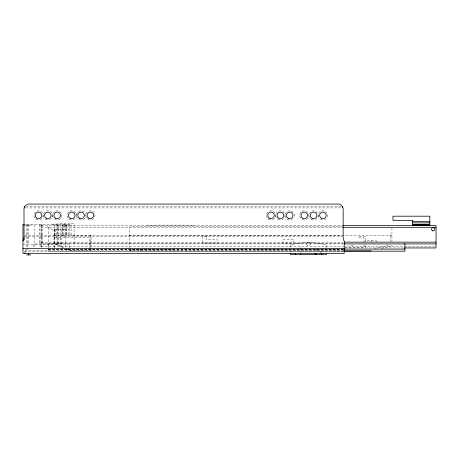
<?xml version="1.0" encoding="UTF-8"?>
<svg xmlns="http://www.w3.org/2000/svg" width="459" height="459" viewBox="0 0 459 459"><rect width="100%" height="100%" fill="white"/><g stroke="black" fill="none" stroke-linecap="round" stroke-linejoin="round"><path stroke-width="0.34" stroke-dasharray="2.29 1.72" d="M62.992 247.412A142.422 8.526 24.1 0 0 61.116 246.552L57.323 244.945L57.323 237.779M66.727 249.139A142.422 8.526 24.1 0 1 70.434 250.855L91.043 250.855L91.043 235.622L71.885 235.605A1.09 1.05 88.4 0 1 71.518 235.456A1.044 1.01 89.3 0 1 71.134 234.991A1.01 0.975 90 0 1 71.047 234.583L71.059 224.52L24.04 224.52M64.467 225.53L64.524 223.912M325.597 247.281L326.55 246.936L326.55 244.859L314.776 242.788L301.993 242.788L290.22 244.859L290.22 246.936L291.643 247.458M374.676 248.497L390.288 244.595M381.544 248.371L390.523 246.122A1.87 1.87 0 0 0 391.791 245.037M52.01 224.52L60.863 223.602L70.061 223.912L70.061 223.286L72.769 223.286L74.088 224.606L74.123 243.907M146.88 225.53L157.259 225.105L184.455 225.105L194.834 225.53M26.146 206.613L341.714 206.613M25.595 207.921L342.265 207.921M23.575 225.558L31.252 225.558L31.252 224.52M41.218 225.53L342.179 225.53M342.741 226.155L131.205 226.155A1.87 1.87 0 0 0 129.34 228.02L129.34 248.399M41.218 227.297L342.879 227.297M54.495 229.471L64.759 229.471L64.759 224.52M129.34 235.232L391.94 235.232M24.706 235.507L342.437 235.507M54.495 235.937L65.207 235.937M23.988 236.815L342.437 236.815M54.483 237.779L89.184 237.779L89.184 250.855M41.218 242.14L342.821 242.14M343.343 243.477L48.379 243.477L48.379 251.171L343.343 251.171M41.218 243.907L342.896 243.907M22.95 244.108L56.061 244.108A144.946 8.681 24.1 0 1 63.388 247.464M41.218 246.185L342.896 246.185M343.613 246.185L403.805 246.185M404.522 246.185L435.333 246.185M344.933 247.803L363.97 247.803L363.97 244.079M345.048 247.952L403.805 247.952M48.379 249.094L343.343 249.094M48.379 249.306L343.343 249.306M255.502 249.421L339.999 249.421M48.379 249.633L344.193 249.633M28.142 249.794L25.027 249.794L25.027 253.374M25.027 250.465L344.193 250.465M343.298 250.958L130.712 250.895A1.956 1.893 -90 0 1 130.006 250.522L129.369 249.421L174.54 249.421L174.54 247.82M24.384 251.503L344.193 251.503M130.913 250.935L131.205 250.958A1.87 1.87 0 0 1 129.34 249.094M55.476 244.108L57.323 244.945M391.94 228.02L391.94 241.52M390.288 235.232L390.288 241.25M376.277 241.681L376.277 240.476L365.381 240.476L365.381 236.351L358.777 236.351L358.777 237.676L363.97 237.676L363.97 241.95M371.279 240.476L371.279 241.681M365.467 240.476L365.467 242.283M365.381 245.135L365.381 249.421M320.841 251.503L320.841 253.374M316.429 248.789L316.429 252.352M300.341 247.458L300.341 252.352M245.072 247.82L245.072 249.421L184.971 249.421L184.971 247.82M140.184 249.421L140.184 250.958M90.354 235.622L90.354 250.855M69.768 224.52L69.768 235.84L66.285 235.84L66.285 224.52M69.659 247.94L69.659 244.004L33.846 244.004L33.846 247.94M68.666 224.52L68.666 235.84M66.44 224.52L66.44 235.84M65.207 224.52L65.207 248.302M65.029 224.52L65.029 235.84L62.372 235.84L62.372 224.52M63.371 224.52L63.371 235.84M62.596 224.52L62.596 235.84M61.374 229.471L61.374 235.937M61.116 237.779L61.116 246.552M60.651 237.779L60.651 246.34M60.284 224.52L60.284 235.84L57.627 235.84L57.627 224.52M58.792 237.779L58.792 245.565M58.632 224.52L58.632 235.84M57.857 224.52L57.857 235.84M57.025 237.779L57.025 244.813M56.577 224.52L56.577 237.779M55.16 229.471L55.16 235.937M54.506 224.52L54.483 244.108M54.271 247.94L54.271 229.471L52.056 229.471L47.937 227.096L47.937 224.52M54.036 229.471L54.036 247.281M48.677 227.521L48.677 247.94M42.647 224.52L42.647 244.108M41.631 225.53L41.631 247.281M41.218 224.52L41.218 247.275M40.076 224.52L40.076 247.94M39.761 224.52L39.761 244.108M34.144 224.52L34.144 247.94M30.214 224.52L30.214 225.558M28.819 224.52L28.819 244.108M27.104 224.52L27.104 247.303M26.892 224.52L26.892 247.94M26.065 224.52L26.065 225.558M72.086 235.622A1.044 1.033 -90 0 1 71.047 234.583M66.314 248.812A144.683 8.664 24.1 0 1 70.72 250.855M53.089 217.48A4.619 4.619 0 0 1 54.489 211.645A4.619 4.619 0 0 1 60.468 212.115A4.619 4.619 0 0 1 60.938 218.1M60.468 218.65A4.619 4.619 0 0 1 53.468 218.1M285.963 218.1A4.619 4.619 0 0 1 286.611 211.949A4.619 4.619 0 0 1 292.79 211.949A4.619 4.619 0 0 1 293.439 218.1M292.968 218.65A4.619 4.619 0 0 1 286.433 218.65M318.798 217.48A4.619 4.619 0 0 1 322.912 210.767A4.619 4.619 0 0 1 327.032 217.48A4.619 4.619 0 0 1 319.177 218.1M300.496 218.1A4.619 4.619 0 0 1 303.508 210.824A4.619 4.619 0 0 1 308.626 216.809A4.619 4.619 0 0 1 300.966 218.65M84.812 218.1A4.619 4.619 0 0 1 76.957 217.48A4.619 4.619 0 0 1 81.077 210.767A4.619 4.619 0 0 1 85.19 217.48M75.001 218.65A4.619 4.619 0 0 1 67.341 216.809A4.619 4.619 0 0 1 72.453 210.824A4.619 4.619 0 0 1 75.471 218.1M353.172 245.129A3.632 3.632 0 0 1 349.741 245.129M206.705 236.695L202.471 236.695L202.471 243.006L217.801 243.006L217.801 239.805L206.705 239.805L206.705 236.695M293.376 239.805L282.91 239.805L282.91 243.006L293.376 243.006L293.376 239.805M309.705 242.84L307.06 242.84A1.819 1.819 0 0 0 307.111 245.381A1.819 1.819 0 0 0 309.653 245.381A1.819 1.819 0 0 0 309.705 242.84M36.209 219.385A4.619 4.619 0 0 0 43.14 215.386A4.619 4.619 0 0 0 36.209 211.387A4.619 4.619 0 0 0 36.209 219.385M45.55 219.385A4.619 4.619 0 0 0 52.481 215.386A4.619 4.619 0 0 0 45.55 211.387A4.619 4.619 0 0 0 45.55 219.385M278.051 219.385A4.619 4.619 0 0 0 284.976 215.386A4.619 4.619 0 0 0 278.051 211.387A4.619 4.619 0 0 0 278.051 219.385M268.71 219.385A4.619 4.619 0 0 0 275.635 215.386A4.619 4.619 0 0 0 268.71 211.387A4.619 4.619 0 0 0 268.71 219.385M311.265 219.385A4.619 4.619 0 0 0 318.19 215.386A4.619 4.619 0 0 0 311.265 211.387A4.619 4.619 0 0 0 311.265 219.385M88.105 219.385A4.619 4.619 0 0 0 95.036 215.386A4.619 4.619 0 0 0 88.105 211.387A4.619 4.619 0 0 0 88.105 219.385"/><path stroke-width="0.69" d="M22.95 240.992L23.294 240.396A5.192 5.192 0 0 0 23.988 237.802M371.279 250.935L343.957 250.958M412.698 221.376L429.825 221.376M412.698 222.89L429.825 222.89M24.195 224.52L22.95 224.52L22.95 253.374L344.193 253.374L344.193 240.992L343.848 240.396A5.192 5.192 0 0 1 343.154 237.802L343.154 209.258A5.192 5.192 0 0 0 340.561 204.766L339.356 204.071L27.787 204.071L26.582 204.766A5.192 5.192 0 0 0 23.988 209.258L24.04 240.132M412.698 224.68L429.825 224.68M412.698 225.013L429.825 225.013M342.896 225.53L436.05 225.53L436.05 247.952L404.522 247.952M342.821 227.297L436.05 227.297M344.256 242.14L436.05 242.14M344.181 243.907L436.05 243.907M22.95 248.388L344.193 248.388M344.061 249.094L404.913 249.094M344.061 251.171L404.913 251.171L404.913 243.477M26.582 254.929L30.736 254.929M429.825 225.53L429.825 216.189L392.973 216.189L392.973 220.343L412.698 220.343L412.698 225.53M326.55 253.374L326.55 254.361L290.22 254.361L290.22 253.374M321.357 253.374L321.357 254.361M316.429 254.039L316.429 254.361M315.132 253.374L315.132 254.309M300.341 254.039L300.341 254.361M295.407 253.374L295.407 254.361M28.659 253.374L28.659 254.929M25.027 253.058L25.027 253.374M342.431 206.613A6.334 5.537 0 0 1 342.804 207.382M24.166 207.921A6.426 5.617 0 0 1 24.711 206.613M36.462 217.927A3.27 3.27 0 0 0 41.746 215.896A3.27 3.27 0 0 0 37.345 212.333A3.27 3.27 0 0 0 36.462 217.927M79.441 218.214A3.27 3.27 0 0 0 84.347 215.386A3.27 3.27 0 0 0 79.441 212.551A3.27 3.27 0 0 0 79.441 218.214M70.101 218.214A3.27 3.27 0 0 0 75.001 215.386A3.27 3.27 0 0 0 70.101 212.551A3.27 3.27 0 0 0 70.101 218.214M55.568 218.214A3.27 3.27 0 0 0 60.473 215.386A3.27 3.27 0 0 0 55.568 212.551A3.27 3.27 0 0 0 55.568 218.214M88.782 218.214A3.27 3.27 0 0 0 93.688 215.386A3.27 3.27 0 0 0 88.782 212.551A3.27 3.27 0 0 0 88.782 218.214M46.227 218.214A3.27 3.27 0 0 0 51.133 215.386A3.27 3.27 0 0 0 46.227 212.551A3.27 3.27 0 0 0 46.227 218.214M288.068 218.214A3.27 3.27 0 0 0 292.968 215.386A3.27 3.27 0 0 0 288.068 212.551A3.27 3.27 0 0 0 288.068 218.214M278.722 218.214A3.27 3.27 0 0 0 283.628 215.386A3.27 3.27 0 0 0 278.722 212.551A3.27 3.27 0 0 0 278.722 218.214M269.381 218.214A3.27 3.27 0 0 0 274.287 215.386A3.27 3.27 0 0 0 269.381 212.551A3.27 3.27 0 0 0 269.381 218.214M321.277 218.214A3.27 3.27 0 0 0 326.183 215.386A3.27 3.27 0 0 0 321.277 212.551A3.27 3.27 0 0 0 321.277 218.214M311.936 218.214A3.27 3.27 0 0 0 316.842 215.386A3.27 3.27 0 0 0 311.936 212.551A3.27 3.27 0 0 0 311.936 218.214M302.596 218.214A3.27 3.27 0 0 0 307.501 215.386A3.27 3.27 0 0 0 302.596 212.551A3.27 3.27 0 0 0 302.596 218.214M432.367 230.705A1.658 1.658 0 0 0 434.857 229.265A1.658 1.658 0 0 0 432.367 227.83A1.658 1.658 0 0 0 432.367 230.705"/></g></svg>
